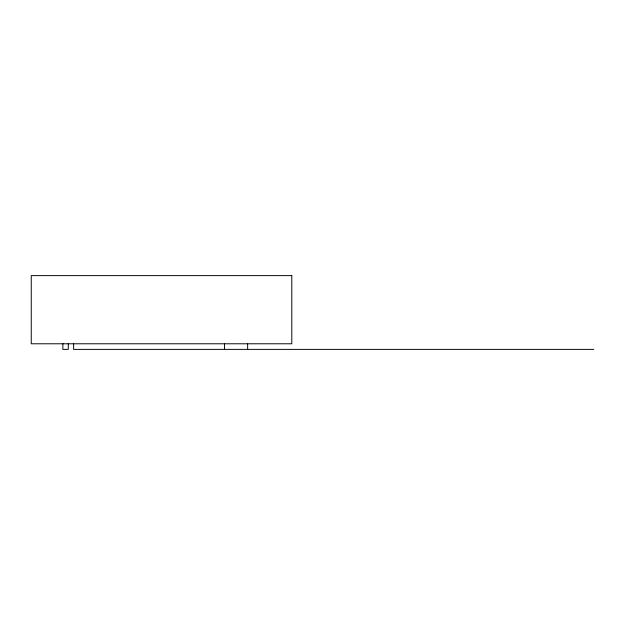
<?xml version="1.0" encoding="UTF-8"?>
<svg xmlns="http://www.w3.org/2000/svg" width="625" height="625" viewBox="0 0 625 625"><rect width="100%" height="100%" fill="white"/><g stroke="black" fill="none" stroke-linecap="round" stroke-linejoin="round"><path stroke-width="0.94" d="M593.75 349.383L73.617 349.383L73.617 343.758M247.641 343.781L247.641 349.383M224.461 343.781L224.461 349.383M68.289 343.617L68.289 349.383L62.844 349.383L62.883 343.617M291.789 275.617L31.25 275.617L31.25 343.781L291.789 343.781L291.789 275.617"/></g></svg>
